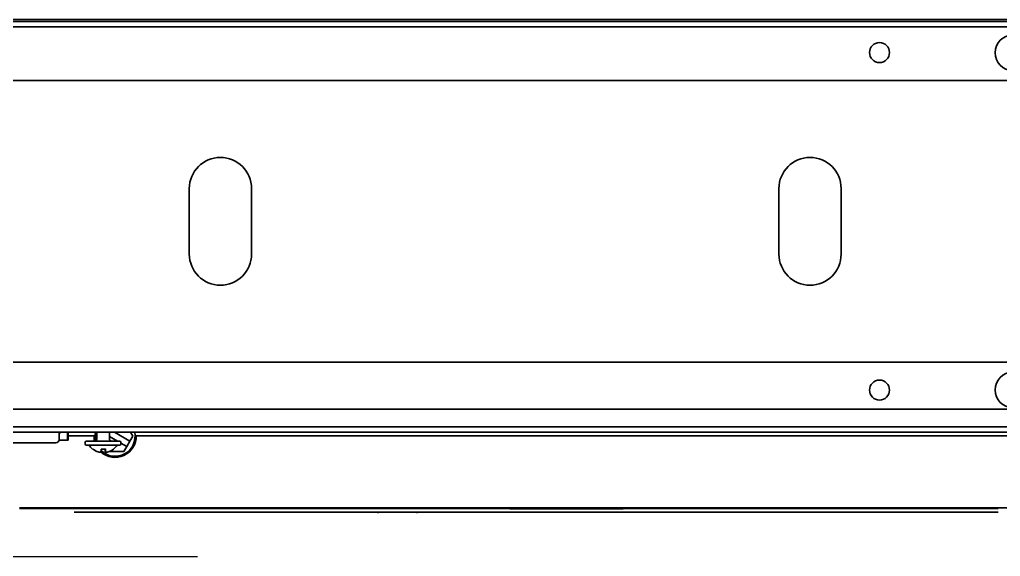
# Model space of a CAD drawing. Header units: inches. Extents: x 90 to 4162, y -443 to 3471.
# Drawn here: x 2402.3 to 2623.1, y 2629.3 to 2750.2 of the extents above; entities that cross this region are included whole.
import ezdxf

# ---------------------------------------------------------------- set-up
doc = ezdxf.new("R2010")
doc.units = ezdxf.units.IN
doc.layers.add('1', color=7, linetype='Continuous', true_color=0xffffff)

msp = doc.modelspace()

# ---------------------------------------------------------------- linework, layer by layer
at = {"color": 4}
msp.add_line((2342.35, 2629.33), (2442.35, 2629.33), dxfattribs=at)
at = {"layer": '1', "color": 7, "linetype": 'Continuous', "lineweight": 35}
for p, q in [((2934.39, 2750.2), (2317.39, 2750.2)), ((2932.39, 2749.75), (2319.39, 2749.75)), ((2932.39, 2748.55), (2319.39, 2748.55)), ((2317.39, 2736.48), (2934.39, 2736.48)), ((2440.54, 2697.4), (2440.54, 2712.16)), ((2454.54, 2712.16), (2454.54, 2697.4)), ((2573.25, 2697.4), (2573.25, 2712.16)), ((2587.25, 2712.16), (2587.25, 2697.4)), ((2317.39, 2673.08), (2934.39, 2673.08)), ((2934.39, 2662.45), (2317.39, 2662.45)), ((2317.39, 2658.5), (2934.39, 2658.5)), ((2998.89, 2657.28), (2252.89, 2657.28)), ((2411.28, 2657.28), (2411.25, 2655.91)), ((2411.25, 2655.91), (2411.25, 2655.66)), ((2413.09, 2657.28), (2413.09, 2656.28)), ((2413.09, 2656.28), (2413.09, 2655.48)), ((2413.29, 2656.48), (2413.29, 2657.28)), ((2413.29, 2655.48), (2413.29, 2656.48)), ((2415.29, 2656.48), (2413.29, 2656.48)), ((2419.35, 2656.48), (2415.29, 2656.48)), ((2419.72, 2657.28), (2419.72, 2655.78)), ((2422.55, 2655.78), (2422.55, 2657.28)), ((2424.35, 2655.28), (2422.55, 2656.32)), ((2423.68, 2657.28), (2427.19, 2655.25)), ((2427.19, 2655.25), (2427.84, 2656.38)), ((2427.84, 2656.38), (2427.32, 2657.28)), ((2690.37, 2656.48), (2428.35, 2656.48)), ((2410.5, 2654.93), (2382.91, 2654.93)), ((2413.29, 2655.48), (2411.22, 2655.48)), ((2417.13, 2655.03), (2417.13, 2654.63)), ((2424.98, 2655.28), (2417.28, 2655.28)), ((2417.28, 2655.28), (2417.28, 2655.28)), ((2424.98, 2654.38), (2417.28, 2654.38)), ((2417.28, 2654.38), (2417.28, 2654.38)), ((2421.59, 2653.48), (2421.63, 2652.84)), ((2421.65, 2653.55), (2421.7, 2652.84)), ((2425.13, 2654.63), (2425.13, 2655.03)), ((2426.49, 2654.04), (2425.13, 2654.83)), ((2425.84, 2652.91), (2426.49, 2654.04)), ((2427.19, 2655.25), (2426.49, 2654.04)), ((2422.45, 2652.91), (2425.84, 2652.91)), ((2538.2, 2640.28), (2402.35, 2640.28)), ((2964.94, 2640.28), (2538.2, 2640.28)), ((2402.35, 2640.08), (2538.2, 2640.08)), ((2414.65, 2639.28), (2483.09, 2639.28)), ((2491.69, 2639.28), (2483.09, 2639.28)), ((2491.69, 2639.28), (2510.06, 2639.28)), ((2510.06, 2639.28), (2622.59, 2639.28)), ((2538.19, 2640.03), (2512.69, 2640.03)), ((2538.19, 2640.03), (2622.59, 2640.08))]:
    msp.add_line(p, q, dxfattribs=at)
for centre, radius in [((2625.89, 2742.74), 4), ((2595.89, 2742.78), 2.25), ((2595.89, 2666.78), 2.25), ((2625.89, 2666.81), 4)]:
    msp.add_circle(centre, radius, dxfattribs=at)
for centre, radius, start, end in [((2447.54, 2712.16), 7, 0, 180), ((2580.25, 2712.16), 7, 0, 180), ((2447.54, 2697.4), 7, 180, 0), ((2580.25, 2697.4), 7, 180, 0), ((2410.5, 2655.68), 0.75, 270, 359), ((2408.79, 2661.38), 5, 299.7605, 304.9158), ((2423.84, 2656.38), 4.75, 178.7963, 193.3931), ((2419.22, 2655.78), 0.5, 270, 0), ((2423.84, 2656.38), 4.5, 168.4631, 193.2862), ((2423.84, 2656.38), 4.75, 227.5538, 1.2037), ((2423.84, 2656.38), 4.5, 225.54, 11.5369), ((2423.05, 2655.78), 0.5, 180, 270), ((2417.41, 2655.03), 0.283, 118.0725, 180), ((2417.41, 2654.63), 0.283, 180, 241.9275), ((2421.13, 2656.38), 3.74, 212.3241, 230.6243), ((2421.13, 2656.38), 3.74, 309.3665, 327.6759), ((2424.85, 2655.03), 0.283, 0, 61.9275), ((2424.85, 2654.63), 0.283, 298.0725, 0), ((2483.09, 2639.08), 0.2, 90, 180), ((2491.69, 2639.08), 0.2, 0, 90)]:
    msp.add_arc(centre, radius, start, end, dxfattribs=at)
for centre, major_axis, ratio, start_param, end_param in [((2408.54, 2661.88), (3.89, -3.89), 0.998783, 6.017583, 6.078404), ((2421.13, 2656.4), (3.65, -0.74), 0.997279, 4.242506, 4.615227), ((2420.83, 2656.4), (0.27, 3.72), 0.049459, 3.443122, 3.815843), ((2421.43, 2656.4), (0.27, -3.72), 0.049459, 5.608935, 5.981656), ((2421.43, 2656.4), (0.27, -3.72), 0.014663, 0.29688, 0.669601), ((2421.14, 2656.4), (3.08, -2.11), 0.99616, 5.612445, 5.985167), ((2420.89, 2656.43), (0.86, 3.59), 0.915338, 3.146889, 3.263755), ((2420.58, 2656.43), (0.39, 3.67), 0.44953, 3.283844, 3.400709), ((2421.68, 2656.43), (0.39, -3.67), 0.44953, 6.024068, 6.140934), ((2421.69, 2656.43), (0.38, -3.67), 0.391513, 6.031434, 6.1483), ((2421.41, 2656.43), (0.76, -3.61), 0.888284, 6.193762, 6.310628)]:
    msp.add_ellipse(centre, major_axis=major_axis, ratio=ratio, start_param=start_param, end_param=end_param, dxfattribs=at)
for points, knots in [([(2420.74, 2653.48), (2420.82, 2653.48), (2420.89, 2653.49), (2421.01, 2653.49), (2421.05, 2653.49), (2421.13, 2653.49), (2421.17, 2653.49), (2421.28, 2653.49), (2421.36, 2653.49), (2421.48, 2653.49), (2421.52, 2653.49), (2421.6, 2653.48), (2421.63, 2653.48), (2421.67, 2653.48)], [0, 0, 0, 0, 0.25, 0.25, 0.375, 0.375, 0.5, 0.5, 0.75, 0.75, 0.875, 0.875, 1, 1, 1, 1]), ([(2423.38, 2653.44), (2423.38, 2653.44), (2423.39, 2653.44), (2423.39, 2653.44), (2423.39, 2653.44), (2423.41, 2653.44), (2423.44, 2653.45), (2423.48, 2653.46), (2423.5, 2653.48), (2423.5, 2653.49)], [0, 0, 0, 0, 0.033866, 0.116784, 0.170281, 0.233273, 0.407021, 0.90538, 1, 1, 1, 1])]:
    msp.add_open_spline(points, degree=3, knots=knots, dxfattribs=at)

doc.saveas('drawing.dxf')
